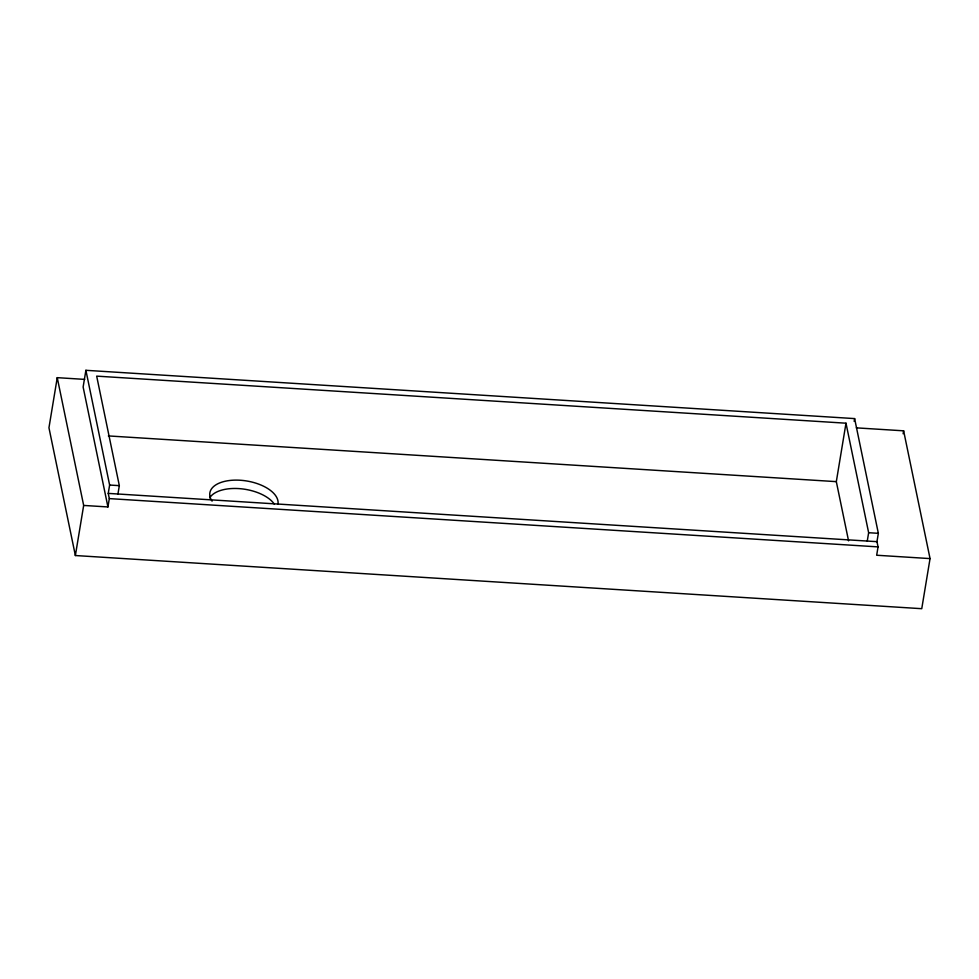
<?xml version="1.0" encoding="UTF-8"?>
<svg xmlns="http://www.w3.org/2000/svg" width="979" height="979" viewBox="0 0 979 979"><rect width="100%" height="100%" fill="white"/><g stroke="black" fill="none" stroke-linecap="round" stroke-linejoin="round"><path stroke-width="1.47" d="M84.696 379.387L57.247 377.661L48.95 427.762L75.371 555.534L921.753 608.693L930.05 558.593L903.629 430.821L856.356 427.86M930.05 558.593L876.67 555.24L878.053 546.882L876.964 541.668L878.347 533.322L854.618 418.596L85.895 370.307L83.129 387.011L107.935 506.951L83.668 505.433L57.247 377.661M75.371 555.534L83.668 505.433M107.935 506.951L109.318 498.605L108.241 493.392L109.624 485.046L85.895 370.307M117.945 494.003L119.328 485.645L96.676 376.132L845.991 423.197L868.642 532.711L867.259 541.057M848.56 540.849L836.323 481.644L845.991 423.197M854.165 421.374L854.618 418.596M903.14 433.77L903.629 430.821M108.363 435.924L836.323 481.644M109.624 485.046L119.328 485.645M868.642 532.711L878.347 533.322M108.241 493.392L876.964 541.668M109.318 498.605L878.053 546.882M209.702 497.883A34.522 17.732 9.4 0 1 240.993 488.766A34.522 17.732 9.4 0 1 274.377 504.173M212.076 501.15A34.522 17.732 9.4 0 1 239.035 480.175A34.522 17.732 9.4 0 1 277.975 504.148"/></g></svg>
